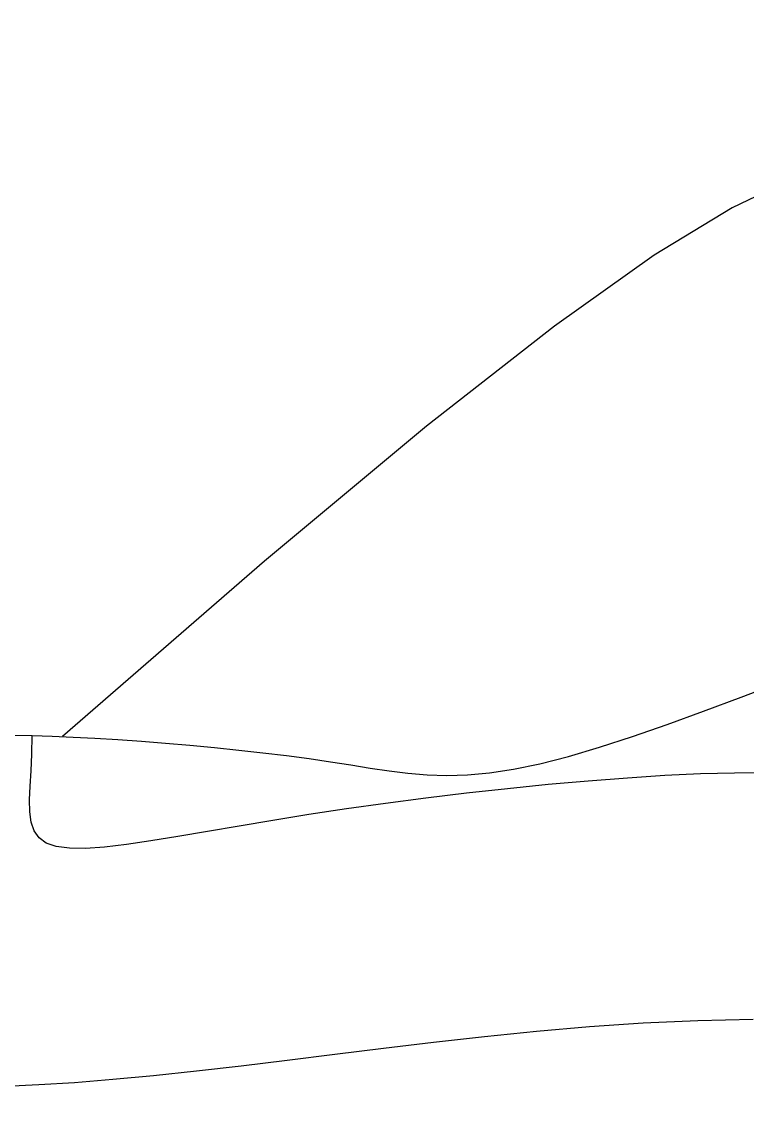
# Model space of a CAD drawing. Header units: millimetres. Extents: x 104198 to 1296755, y -81101 to 81453.
# Drawn here: x 591755.3 to 591812.4, y -26157.3 to -26070.8 of the extents above; entities that cross this region are included whole.
import ezdxf

# ---------------------------------------------------------------- set-up
doc = ezdxf.new("R2010")
doc.units = ezdxf.units.MM
doc.linetypes.add('HIDDEN2', pattern=[0.1875, 0.125, -0.0625])
doc.layers.add('0家具', color=51, linetype='Continuous')
doc.styles.add('黑体', font='simhei.ttf', dxfattribs={"width": 0.7})
doc.dimstyles.new('立面标注', dxfattribs={"dimtxt": 100, "dimasz": 35, "dimexe": 20, "dimexo": 100, "dimtad": 1, "dimdec": 0, "dimtxsty": '黑体', "dimblk": 'ARCHTICK', "dimcen": 80, "dimdle": 20, "dimclrd": 251, "dimclre": 251, "dimclrt": 256, "dimadec": 0, "dimazin": 0, "dimtfac": 1, "dimtdec": 0, "dimtix": 1, "dimtmove": 2, "dimatfit": 3, "dimldrblk": 'DOT', "dimfxl": 200, "dimfxlon": 1, "dimarcsym": 0})

# ---------------------------------------------------------------- blocks, each defined once
blk = doc.blocks.new('_ArchTick')
at = {"color": 2, "linetype": 'ByBlock', "const_width": 0.4}
blk.add_lwpolyline([(-0.5, -0.5), (0.5, 0.5)], dxfattribs=at)
blk = doc.blocks.new('_Dot')
at = {"color": 2, "linetype": 'ByBlock', "lineweight": -2}
blk.add_line((-0.5, 0), (-1, 0), dxfattribs=at)
at = {"color": 2, "linetype": 'ByBlock', "const_width": 0.5}
blk.add_lwpolyline([(-0.25, 0, 1), (0.25, 0, 1)], format="xyb", close=True, dxfattribs=at)
blk = doc.blocks.new('hgfhdrht')
at = {"color": 250, "linetype": 'HIDDEN2', "ltscale": 600}
for p, q in [((591816.151, -31089.347, 0), (591811.265, -31091.706, 0)), ((591816.151, -31089.347, 0), (591811.265, -31091.706, 0)), ((591816.151, -31089.347, 0), (591811.265, -31091.706, 0)), ((591816.151, -31089.347, 0), (591811.265, -31091.706, 0)), ((591816.151, -31089.347, 0), (591811.265, -31091.706, 0)), ((591816.151, -31089.347, 0), (591811.265, -31091.706, 0)), ((591816.151, -31089.347, 0), (591811.265, -31091.706, 0)), ((591816.151, -31089.347, 0), (591811.265, -31091.706, 0)), ((591816.151, -31089.347, 0), (591811.265, -31091.706, 0)), ((591816.151, -31089.347, 0), (591811.265, -31091.706, 0)), ((591816.151, -31089.347, 0), (591811.265, -31091.706, 0)), ((591816.151, -31089.347, 0), (591811.265, -31091.706, 0)), ((591811.265, -31091.706, 0), (591805.121, -31095.449, 0)), ((591811.265, -31091.706, 0), (591805.121, -31095.449, 0)), ((591811.265, -31091.706, 0), (591805.121, -31095.449, 0)), ((591811.265, -31091.706, 0), (591805.121, -31095.449, 0)), ((591811.265, -31091.706, 0), (591805.121, -31095.449, 0)), ((591811.265, -31091.706, 0), (591805.121, -31095.449, 0)), ((591811.265, -31091.706, 0), (591805.121, -31095.449, 0)), ((591811.265, -31091.706, 0), (591805.121, -31095.449, 0)), ((591811.265, -31091.706, 0), (591805.121, -31095.449, 0)), ((591811.265, -31091.706, 0), (591805.121, -31095.449, 0)), ((591811.265, -31091.706, 0), (591805.121, -31095.449, 0)), ((591811.265, -31091.706, 0), (591805.121, -31095.449, 0)), ((591805.121, -31095.449, 0), (591797.245, -31101.032, 0)), ((591805.121, -31095.449, 0), (591797.245, -31101.032, 0)), ((591805.121, -31095.449, 0), (591797.245, -31101.032, 0)), ((591805.121, -31095.449, 0), (591797.245, -31101.032, 0)), ((591805.121, -31095.449, 0), (591797.245, -31101.032, 0)), ((591805.121, -31095.449, 0), (591797.245, -31101.032, 0)), ((591805.121, -31095.449, 0), (591797.245, -31101.032, 0)), ((591805.121, -31095.449, 0), (591797.245, -31101.032, 0)), ((591805.121, -31095.449, 0), (591797.245, -31101.032, 0)), ((591805.121, -31095.449, 0), (591797.245, -31101.032, 0)), ((591805.121, -31095.449, 0), (591797.245, -31101.032, 0)), ((591805.121, -31095.449, 0), (591797.245, -31101.032, 0)), ((591797.245, -31101.032, 0), (591787.164, -31108.912, 0)), ((591797.245, -31101.032, 0), (591787.164, -31108.912, 0)), ((591797.245, -31101.032, 0), (591787.164, -31108.912, 0)), ((591797.245, -31101.032, 0), (591787.164, -31108.912, 0)), ((591797.245, -31101.032, 0), (591787.164, -31108.912, 0)), ((591797.245, -31101.032, 0), (591787.164, -31108.912, 0)), ((591797.245, -31101.032, 0), (591787.164, -31108.912, 0)), ((591797.245, -31101.032, 0), (591787.164, -31108.912, 0)), ((591797.245, -31101.032, 0), (591787.164, -31108.912, 0)), ((591797.245, -31101.032, 0), (591787.164, -31108.912, 0)), ((591797.245, -31101.032, 0), (591787.164, -31108.912, 0)), ((591797.245, -31101.032, 0), (591787.164, -31108.912, 0)), ((591787.164, -31108.912, 0), (591774.406, -31119.546, 0)), ((591787.164, -31108.912, 0), (591774.406, -31119.546, 0)), ((591787.164, -31108.912, 0), (591774.406, -31119.546, 0)), ((591787.164, -31108.912, 0), (591774.406, -31119.546, 0)), ((591787.164, -31108.912, 0), (591774.406, -31119.546, 0)), ((591787.164, -31108.912, 0), (591774.406, -31119.546, 0)), ((591787.164, -31108.912, 0), (591774.406, -31119.546, 0)), ((591787.164, -31108.912, 0), (591774.406, -31119.546, 0)), ((591787.164, -31108.912, 0), (591774.406, -31119.546, 0)), ((591787.164, -31108.912, 0), (591774.406, -31119.546, 0)), ((591787.164, -31108.912, 0), (591774.406, -31119.546, 0)), ((591787.164, -31108.912, 0), (591774.406, -31119.546, 0)), ((591774.406, -31119.546, 0), (591758.498, -31133.39, 0)), ((591774.406, -31119.546, 0), (591758.498, -31133.39, 0)), ((591774.406, -31119.546, 0), (591758.498, -31133.39, 0)), ((591774.406, -31119.546, 0), (591758.498, -31133.39, 0)), ((591774.406, -31119.546, 0), (591758.498, -31133.39, 0)), ((591774.406, -31119.546, 0), (591758.498, -31133.39, 0)), ((591774.406, -31119.546, 0), (591758.498, -31133.39, 0)), ((591774.406, -31119.546, 0), (591758.498, -31133.39, 0)), ((591774.406, -31119.546, 0), (591758.498, -31133.39, 0)), ((591774.406, -31119.546, 0), (591758.498, -31133.39, 0)), ((591774.406, -31119.546, 0), (591758.498, -31133.39, 0)), ((591774.406, -31119.546, 0), (591758.498, -31133.39, 0)), ((591811.958, -31130.27), (591814.991, -31129.111)), ((591811.958, -31130.27), (591814.991, -31129.111)), ((591811.958, -31130.27), (591814.991, -31129.111)), ((591811.958, -31130.27), (591814.991, -31129.111)), ((591811.958, -31130.27), (591814.991, -31129.111)), ((591811.958, -31130.27), (591814.991, -31129.111)), ((591811.958, -31130.27), (591814.991, -31129.111)), ((591811.958, -31130.27), (591814.991, -31129.111)), ((591811.958, -31130.27), (591814.991, -31129.111)), ((591811.958, -31130.27), (591814.991, -31129.111)), ((591811.958, -31130.27), (591814.991, -31129.111)), ((591811.958, -31130.27), (591814.991, -31129.111)), ((591809.001, -31131.381), (591811.958, -31130.27)), ((591809.001, -31131.381), (591811.958, -31130.27)), ((591809.001, -31131.381), (591811.958, -31130.27)), ((591809.001, -31131.381), (591811.958, -31130.27)), ((591809.001, -31131.381), (591811.958, -31130.27)), ((591809.001, -31131.381), (591811.958, -31130.27)), ((591809.001, -31131.381), (591811.958, -31130.27)), ((591809.001, -31131.381), (591811.958, -31130.27)), ((591809.001, -31131.381), (591811.958, -31130.27)), ((591809.001, -31131.381), (591811.958, -31130.27)), ((591809.001, -31131.381), (591811.958, -31130.27)), ((591809.001, -31131.381), (591811.958, -31130.27)), ((591806.139, -31132.423), (591809.001, -31131.381)), ((591806.139, -31132.423), (591809.001, -31131.381)), ((591806.139, -31132.423), (591809.001, -31131.381)), ((591806.139, -31132.423), (591809.001, -31131.381)), ((591806.139, -31132.423), (591809.001, -31131.381)), ((591806.139, -31132.423), (591809.001, -31131.381)), ((591806.139, -31132.423), (591809.001, -31131.381)), ((591806.139, -31132.423), (591809.001, -31131.381)), ((591806.139, -31132.423), (591809.001, -31131.381)), ((591806.139, -31132.423), (591809.001, -31131.381)), ((591806.139, -31132.423), (591809.001, -31131.381)), ((591806.139, -31132.423), (591809.001, -31131.381)), ((591803.397, -31133.378), (591806.139, -31132.423)), ((591803.397, -31133.378), (591806.139, -31132.423)), ((591803.397, -31133.378), (591806.139, -31132.423)), ((591803.397, -31133.378), (591806.139, -31132.423)), ((591803.397, -31133.378), (591806.139, -31132.423)), ((591803.397, -31133.378), (591806.139, -31132.423)), ((591803.397, -31133.378), (591806.139, -31132.423)), ((591803.397, -31133.378), (591806.139, -31132.423)), ((591803.397, -31133.378), (591806.139, -31132.423)), ((591803.397, -31133.378), (591806.139, -31132.423)), ((591803.397, -31133.378), (591806.139, -31132.423)), ((591803.397, -31133.378), (591806.139, -31132.423)), ((591754.607, -31133.284), (591756.105, -31133.308)), ((591754.607, -31133.284), (591756.105, -31133.308)), ((591754.607, -31133.284), (591756.105, -31133.308)), ((591754.607, -31133.284), (591756.105, -31133.308)), ((591754.607, -31133.284), (591756.105, -31133.308)), ((591754.607, -31133.284), (591756.105, -31133.308)), ((591754.607, -31133.284), (591756.105, -31133.308)), ((591754.607, -31133.284), (591756.105, -31133.308)), ((591754.607, -31133.284), (591756.105, -31133.308)), ((591754.607, -31133.284), (591756.105, -31133.308)), ((591754.607, -31133.284), (591756.105, -31133.308)), ((591754.607, -31133.284), (591756.105, -31133.308)), ((591756.076, -31134.762, 0), (591756.105, -31133.308, 0)), ((591756.076, -31134.762, 0), (591756.105, -31133.308, 0)), ((591756.076, -31134.762, 0), (591756.105, -31133.308, 0)), ((591756.076, -31134.762, 0), (591756.105, -31133.308, 0)), ((591756.076, -31134.762, 0), (591756.105, -31133.308, 0)), ((591756.076, -31134.762, 0), (591756.105, -31133.308, 0)), ((591756.076, -31134.762, 0), (591756.105, -31133.308, 0)), ((591756.076, -31134.762, 0), (591756.105, -31133.308, 0)), ((591756.076, -31134.762, 0), (591756.105, -31133.308, 0)), ((591756.076, -31134.762, 0), (591756.105, -31133.308, 0)), ((591756.076, -31134.762, 0), (591756.105, -31133.308, 0)), ((591756.076, -31134.762, 0), (591756.105, -31133.308, 0)), ((591756.105, -31133.308), (591757.675, -31133.355)), ((591756.105, -31133.308), (591757.675, -31133.355)), ((591756.105, -31133.308), (591757.675, -31133.355)), ((591756.105, -31133.308), (591757.675, -31133.355)), ((591756.105, -31133.308), (591757.675, -31133.355)), ((591756.105, -31133.308), (591757.675, -31133.355)), ((591756.105, -31133.308), (591757.675, -31133.355)), ((591756.105, -31133.308), (591757.675, -31133.355)), ((591756.105, -31133.308), (591757.675, -31133.355)), ((591756.105, -31133.308), (591757.675, -31133.355)), ((591756.105, -31133.308), (591757.675, -31133.355)), ((591756.105, -31133.308), (591757.675, -31133.355)), ((591757.675, -31133.355), (591759.32, -31133.425)), ((591757.675, -31133.355), (591759.32, -31133.425)), ((591757.675, -31133.355), (591759.32, -31133.425)), ((591757.675, -31133.355), (591759.32, -31133.425)), ((591757.675, -31133.355), (591759.32, -31133.425)), ((591757.675, -31133.355), (591759.32, -31133.425)), ((591757.675, -31133.355), (591759.32, -31133.425)), ((591757.675, -31133.355), (591759.32, -31133.425)), ((591757.675, -31133.355), (591759.32, -31133.425)), ((591757.675, -31133.355), (591759.32, -31133.425)), ((591757.675, -31133.355), (591759.32, -31133.425)), ((591757.675, -31133.355), (591759.32, -31133.425)), ((591759.32, -31133.425), (591761.043, -31133.516)), ((591759.32, -31133.425), (591761.043, -31133.516)), ((591759.32, -31133.425), (591761.043, -31133.516)), ((591759.32, -31133.425), (591761.043, -31133.516)), ((591759.32, -31133.425), (591761.043, -31133.516)), ((591759.32, -31133.425), (591761.043, -31133.516)), ((591759.32, -31133.425), (591761.043, -31133.516)), ((591759.32, -31133.425), (591761.043, -31133.516)), ((591759.32, -31133.425), (591761.043, -31133.516)), ((591759.32, -31133.425), (591761.043, -31133.516)), ((591759.32, -31133.425), (591761.043, -31133.516)), ((591759.32, -31133.425), (591761.043, -31133.516)), ((591761.043, -31133.516), (591762.842, -31133.627)), ((591761.043, -31133.516), (591762.842, -31133.627)), ((591761.043, -31133.516), (591762.842, -31133.627)), ((591761.043, -31133.516), (591762.842, -31133.627)), ((591761.043, -31133.516), (591762.842, -31133.627)), ((591761.043, -31133.516), (591762.842, -31133.627)), ((591761.043, -31133.516), (591762.842, -31133.627)), ((591761.043, -31133.516), (591762.842, -31133.627)), ((591761.043, -31133.516), (591762.842, -31133.627)), ((591761.043, -31133.516), (591762.842, -31133.627)), ((591761.043, -31133.516), (591762.842, -31133.627)), ((591761.043, -31133.516), (591762.842, -31133.627)), ((591762.842, -31133.627), (591764.702, -31133.757)), ((591762.842, -31133.627), (591764.702, -31133.757)), ((591762.842, -31133.627), (591764.702, -31133.757)), ((591762.842, -31133.627), (591764.702, -31133.757)), ((591762.842, -31133.627), (591764.702, -31133.757)), ((591762.842, -31133.627), (591764.702, -31133.757)), ((591762.842, -31133.627), (591764.702, -31133.757)), ((591762.842, -31133.627), (591764.702, -31133.757)), ((591762.842, -31133.627), (591764.702, -31133.757)), ((591762.842, -31133.627), (591764.702, -31133.757)), ((591762.842, -31133.627), (591764.702, -31133.757)), ((591762.842, -31133.627), (591764.702, -31133.757)), ((591764.702, -31133.757), (591766.605, -31133.905)), ((591764.702, -31133.757), (591766.605, -31133.905)), ((591764.702, -31133.757), (591766.605, -31133.905)), ((591764.702, -31133.757), (591766.605, -31133.905)), ((591764.702, -31133.757), (591766.605, -31133.905)), ((591764.702, -31133.757), (591766.605, -31133.905)), ((591764.702, -31133.757), (591766.605, -31133.905)), ((591764.702, -31133.757), (591766.605, -31133.905)), ((591764.702, -31133.757), (591766.605, -31133.905)), ((591764.702, -31133.757), (591766.605, -31133.905)), ((591764.702, -31133.757), (591766.605, -31133.905)), ((591764.702, -31133.757), (591766.605, -31133.905)), ((591766.605, -31133.905), (591768.533, -31134.07)), ((591766.605, -31133.905), (591768.533, -31134.07)), ((591766.605, -31133.905), (591768.533, -31134.07)), ((591766.605, -31133.905), (591768.533, -31134.07)), ((591766.605, -31133.905), (591768.533, -31134.07)), ((591766.605, -31133.905), (591768.533, -31134.07)), ((591766.605, -31133.905), (591768.533, -31134.07)), ((591766.605, -31133.905), (591768.533, -31134.07)), ((591766.605, -31133.905), (591768.533, -31134.07)), ((591766.605, -31133.905), (591768.533, -31134.07)), ((591766.605, -31133.905), (591768.533, -31134.07)), ((591766.605, -31133.905), (591768.533, -31134.07)), ((591768.533, -31134.07), (591770.469, -31134.252)), ((591768.533, -31134.07), (591770.469, -31134.252)), ((591768.533, -31134.07), (591770.469, -31134.252)), ((591768.533, -31134.07), (591770.469, -31134.252)), ((591768.533, -31134.07), (591770.469, -31134.252)), ((591768.533, -31134.07), (591770.469, -31134.252)), ((591768.533, -31134.07), (591770.469, -31134.252)), ((591768.533, -31134.07), (591770.469, -31134.252)), ((591768.533, -31134.07), (591770.469, -31134.252)), ((591768.533, -31134.07), (591770.469, -31134.252)), ((591768.533, -31134.07), (591770.469, -31134.252)), ((591768.533, -31134.07), (591770.469, -31134.252)), ((591800.794, -31134.227), (591803.397, -31133.378)), ((591800.794, -31134.227), (591803.397, -31133.378)), ((591800.794, -31134.227), (591803.397, -31133.378)), ((591800.794, -31134.227), (591803.397, -31133.378)), ((591800.794, -31134.227), (591803.397, -31133.378)), ((591800.794, -31134.227), (591803.397, -31133.378)), ((591800.794, -31134.227), (591803.397, -31133.378)), ((591800.794, -31134.227), (591803.397, -31133.378)), ((591800.794, -31134.227), (591803.397, -31133.378)), ((591800.794, -31134.227), (591803.397, -31133.378)), ((591800.794, -31134.227), (591803.397, -31133.378)), ((591800.794, -31134.227), (591803.397, -31133.378)), ((591756.011, -31136.092, 0), (591756.076, -31134.762, 0)), ((591756.011, -31136.092, 0), (591756.076, -31134.762, 0)), ((591756.011, -31136.092, 0), (591756.076, -31134.762, 0)), ((591756.011, -31136.092, 0), (591756.076, -31134.762, 0)), ((591756.011, -31136.092, 0), (591756.076, -31134.762, 0)), ((591756.011, -31136.092, 0), (591756.076, -31134.762, 0)), ((591756.011, -31136.092, 0), (591756.076, -31134.762, 0)), ((591756.011, -31136.092, 0), (591756.076, -31134.762, 0)), ((591756.011, -31136.092, 0), (591756.076, -31134.762, 0)), ((591756.011, -31136.092, 0), (591756.076, -31134.762, 0)), ((591756.011, -31136.092, 0), (591756.076, -31134.762, 0)), ((591756.011, -31136.092, 0), (591756.076, -31134.762, 0)), ((591770.469, -31134.252), (591772.392, -31134.449)), ((591770.469, -31134.252), (591772.392, -31134.449)), ((591770.469, -31134.252), (591772.392, -31134.449)), ((591770.469, -31134.252), (591772.392, -31134.449)), ((591770.469, -31134.252), (591772.392, -31134.449)), ((591770.469, -31134.252), (591772.392, -31134.449)), ((591770.469, -31134.252), (591772.392, -31134.449)), ((591770.469, -31134.252), (591772.392, -31134.449)), ((591770.469, -31134.252), (591772.392, -31134.449)), ((591770.469, -31134.252), (591772.392, -31134.449)), ((591770.469, -31134.252), (591772.392, -31134.449)), ((591770.469, -31134.252), (591772.392, -31134.449)), ((591772.392, -31134.449), (591774.287, -31134.66)), ((591772.392, -31134.449), (591774.287, -31134.66)), ((591772.392, -31134.449), (591774.287, -31134.66)), ((591772.392, -31134.449), (591774.287, -31134.66)), ((591772.392, -31134.449), (591774.287, -31134.66)), ((591772.392, -31134.449), (591774.287, -31134.66)), ((591772.392, -31134.449), (591774.287, -31134.66)), ((591772.392, -31134.449), (591774.287, -31134.66)), ((591772.392, -31134.449), (591774.287, -31134.66)), ((591772.392, -31134.449), (591774.287, -31134.66)), ((591772.392, -31134.449), (591774.287, -31134.66)), ((591772.392, -31134.449), (591774.287, -31134.66)), ((591774.287, -31134.66), (591776.133, -31134.884)), ((591774.287, -31134.66), (591776.133, -31134.884)), ((591774.287, -31134.66), (591776.133, -31134.884)), ((591774.287, -31134.66), (591776.133, -31134.884)), ((591774.287, -31134.66), (591776.133, -31134.884)), ((591774.287, -31134.66), (591776.133, -31134.884)), ((591774.287, -31134.66), (591776.133, -31134.884)), ((591774.287, -31134.66), (591776.133, -31134.884)), ((591774.287, -31134.66), (591776.133, -31134.884)), ((591774.287, -31134.66), (591776.133, -31134.884)), ((591774.287, -31134.66), (591776.133, -31134.884)), ((591774.287, -31134.66), (591776.133, -31134.884)), ((591776.133, -31134.884), (591777.914, -31135.12)), ((591776.133, -31134.884), (591777.914, -31135.12)), ((591776.133, -31134.884), (591777.914, -31135.12)), ((591776.133, -31134.884), (591777.914, -31135.12)), ((591776.133, -31134.884), (591777.914, -31135.12)), ((591776.133, -31134.884), (591777.914, -31135.12)), ((591776.133, -31134.884), (591777.914, -31135.12)), ((591776.133, -31134.884), (591777.914, -31135.12)), ((591776.133, -31134.884), (591777.914, -31135.12)), ((591776.133, -31134.884), (591777.914, -31135.12)), ((591776.133, -31134.884), (591777.914, -31135.12)), ((591776.133, -31134.884), (591777.914, -31135.12)), ((591796.093, -31135.535), (591798.352, -31134.953)), ((591796.093, -31135.535), (591798.352, -31134.953)), ((591796.093, -31135.535), (591798.352, -31134.953)), ((591796.093, -31135.535), (591798.352, -31134.953)), ((591796.093, -31135.535), (591798.352, -31134.953)), ((591796.093, -31135.535), (591798.352, -31134.953)), ((591796.093, -31135.535), (591798.352, -31134.953)), ((591796.093, -31135.535), (591798.352, -31134.953)), ((591796.093, -31135.535), (591798.352, -31134.953)), ((591796.093, -31135.535), (591798.352, -31134.953)), ((591796.093, -31135.535), (591798.352, -31134.953)), ((591796.093, -31135.535), (591798.352, -31134.953)), ((591798.352, -31134.953), (591800.794, -31134.227)), ((591798.352, -31134.953), (591800.794, -31134.227)), ((591798.352, -31134.953), (591800.794, -31134.227)), ((591798.352, -31134.953), (591800.794, -31134.227)), ((591798.352, -31134.953), (591800.794, -31134.227)), ((591798.352, -31134.953), (591800.794, -31134.227)), ((591798.352, -31134.953), (591800.794, -31134.227)), ((591798.352, -31134.953), (591800.794, -31134.227)), ((591798.352, -31134.953), (591800.794, -31134.227)), ((591798.352, -31134.953), (591800.794, -31134.227)), ((591798.352, -31134.953), (591800.794, -31134.227)), ((591798.352, -31134.953), (591800.794, -31134.227)), ((591777.914, -31135.12), (591779.61, -31135.367)), ((591777.914, -31135.12), (591779.61, -31135.367)), ((591777.914, -31135.12), (591779.61, -31135.367)), ((591777.914, -31135.12), (591779.61, -31135.367)), ((591777.914, -31135.12), (591779.61, -31135.367)), ((591777.914, -31135.12), (591779.61, -31135.367)), ((591777.914, -31135.12), (591779.61, -31135.367)), ((591777.914, -31135.12), (591779.61, -31135.367)), ((591777.914, -31135.12), (591779.61, -31135.367)), ((591777.914, -31135.12), (591779.61, -31135.367)), ((591777.914, -31135.12), (591779.61, -31135.367)), ((591777.914, -31135.12), (591779.61, -31135.367)), ((591779.61, -31135.367), (591781.213, -31135.622)), ((591779.61, -31135.367), (591781.213, -31135.622)), ((591779.61, -31135.367), (591781.213, -31135.622)), ((591779.61, -31135.367), (591781.213, -31135.622)), ((591779.61, -31135.367), (591781.213, -31135.622)), ((591779.61, -31135.367), (591781.213, -31135.622)), ((591779.61, -31135.367), (591781.213, -31135.622)), ((591779.61, -31135.367), (591781.213, -31135.622)), ((591779.61, -31135.367), (591781.213, -31135.622)), ((591779.61, -31135.367), (591781.213, -31135.622)), ((591779.61, -31135.367), (591781.213, -31135.622)), ((591779.61, -31135.367), (591781.213, -31135.622)), ((591781.213, -31135.622), (591782.743, -31135.869)), ((591781.213, -31135.622), (591782.743, -31135.869)), ((591781.213, -31135.622), (591782.743, -31135.869)), ((591781.213, -31135.622), (591782.743, -31135.869)), ((591781.213, -31135.622), (591782.743, -31135.869)), ((591781.213, -31135.622), (591782.743, -31135.869)), ((591781.213, -31135.622), (591782.743, -31135.869)), ((591781.213, -31135.622), (591782.743, -31135.869)), ((591781.213, -31135.622), (591782.743, -31135.869)), ((591781.213, -31135.622), (591782.743, -31135.869)), ((591781.213, -31135.622), (591782.743, -31135.869)), ((591781.213, -31135.622), (591782.743, -31135.869)), ((591782.743, -31135.869), (591784.233, -31136.092)), ((591782.743, -31135.869), (591784.233, -31136.092)), ((591782.743, -31135.869), (591784.233, -31136.092)), ((591782.743, -31135.869), (591784.233, -31136.092)), ((591782.743, -31135.869), (591784.233, -31136.092)), ((591782.743, -31135.869), (591784.233, -31136.092)), ((591782.743, -31135.869), (591784.233, -31136.092)), ((591782.743, -31135.869), (591784.233, -31136.092)), ((591782.743, -31135.869), (591784.233, -31136.092)), ((591782.743, -31135.869), (591784.233, -31136.092)), ((591782.743, -31135.869), (591784.233, -31136.092)), ((591782.743, -31135.869), (591784.233, -31136.092)), ((591794.031, -31135.962), (591796.093, -31135.535)), ((591794.031, -31135.962), (591796.093, -31135.535)), ((591794.031, -31135.962), (591796.093, -31135.535)), ((591794.031, -31135.962), (591796.093, -31135.535)), ((591794.031, -31135.962), (591796.093, -31135.535)), ((591794.031, -31135.962), (591796.093, -31135.535)), ((591794.031, -31135.962), (591796.093, -31135.535)), ((591794.031, -31135.962), (591796.093, -31135.535)), ((591794.031, -31135.962), (591796.093, -31135.535)), ((591794.031, -31135.962), (591796.093, -31135.535)), ((591794.031, -31135.962), (591796.093, -31135.535)), ((591794.031, -31135.962), (591796.093, -31135.535)), ((591755.941, -31137.298, 0), (591756.011, -31136.092, 0)), ((591755.941, -31137.298, 0), (591756.011, -31136.092, 0)), ((591755.941, -31137.298, 0), (591756.011, -31136.092, 0)), ((591755.941, -31137.298, 0), (591756.011, -31136.092, 0)), ((591755.941, -31137.298, 0), (591756.011, -31136.092, 0)), ((591755.941, -31137.298, 0), (591756.011, -31136.092, 0)), ((591755.941, -31137.298, 0), (591756.011, -31136.092, 0)), ((591755.941, -31137.298, 0), (591756.011, -31136.092, 0)), ((591755.941, -31137.298, 0), (591756.011, -31136.092, 0)), ((591755.941, -31137.298, 0), (591756.011, -31136.092, 0)), ((591755.941, -31137.298, 0), (591756.011, -31136.092, 0)), ((591755.941, -31137.298, 0), (591756.011, -31136.092, 0)), ((591784.233, -31136.092), (591785.712, -31136.274)), ((591784.233, -31136.092), (591785.712, -31136.274)), ((591784.233, -31136.092), (591785.712, -31136.274)), ((591784.233, -31136.092), (591785.712, -31136.274)), ((591784.233, -31136.092), (591785.712, -31136.274)), ((591784.233, -31136.092), (591785.712, -31136.274)), ((591784.233, -31136.092), (591785.712, -31136.274)), ((591784.233, -31136.092), (591785.712, -31136.274)), ((591784.233, -31136.092), (591785.712, -31136.274)), ((591784.233, -31136.092), (591785.712, -31136.274)), ((591784.233, -31136.092), (591785.712, -31136.274)), ((591784.233, -31136.092), (591785.712, -31136.274)), ((591785.712, -31136.274), (591787.212, -31136.398)), ((591785.712, -31136.274), (591787.212, -31136.398)), ((591785.712, -31136.274), (591787.212, -31136.398)), ((591785.712, -31136.274), (591787.212, -31136.398)), ((591785.712, -31136.274), (591787.212, -31136.398)), ((591785.712, -31136.274), (591787.212, -31136.398)), ((591785.712, -31136.274), (591787.212, -31136.398)), ((591785.712, -31136.274), (591787.212, -31136.398)), ((591785.712, -31136.274), (591787.212, -31136.398)), ((591785.712, -31136.274), (591787.212, -31136.398)), ((591785.712, -31136.274), (591787.212, -31136.398)), ((591785.712, -31136.274), (591787.212, -31136.398)), ((591787.212, -31136.398), (591788.764, -31136.445)), ((591787.212, -31136.398), (591788.764, -31136.445)), ((591787.212, -31136.398), (591788.764, -31136.445)), ((591787.212, -31136.398), (591788.764, -31136.445)), ((591787.212, -31136.398), (591788.764, -31136.445)), ((591787.212, -31136.398), (591788.764, -31136.445)), ((591787.212, -31136.398), (591788.764, -31136.445)), ((591787.212, -31136.398), (591788.764, -31136.445)), ((591787.212, -31136.398), (591788.764, -31136.445)), ((591787.212, -31136.398), (591788.764, -31136.445)), ((591787.212, -31136.398), (591788.764, -31136.445)), ((591787.212, -31136.398), (591788.764, -31136.445)), ((591788.764, -31136.445), (591790.396, -31136.4)), ((591788.764, -31136.445), (591790.396, -31136.4)), ((591788.764, -31136.445), (591790.396, -31136.4)), ((591788.764, -31136.445), (591790.396, -31136.4)), ((591788.764, -31136.445), (591790.396, -31136.4)), ((591788.764, -31136.445), (591790.396, -31136.4)), ((591788.764, -31136.445), (591790.396, -31136.4)), ((591788.764, -31136.445), (591790.396, -31136.4)), ((591788.764, -31136.445), (591790.396, -31136.4)), ((591788.764, -31136.445), (591790.396, -31136.4)), ((591788.764, -31136.445), (591790.396, -31136.4)), ((591788.764, -31136.445), (591790.396, -31136.4)), ((591790.396, -31136.4), (591792.142, -31136.245)), ((591790.396, -31136.4), (591792.142, -31136.245)), ((591790.396, -31136.4), (591792.142, -31136.245)), ((591790.396, -31136.4), (591792.142, -31136.245)), ((591790.396, -31136.4), (591792.142, -31136.245)), ((591790.396, -31136.4), (591792.142, -31136.245)), ((591790.396, -31136.4), (591792.142, -31136.245)), ((591790.396, -31136.4), (591792.142, -31136.245)), ((591790.396, -31136.4), (591792.142, -31136.245)), ((591790.396, -31136.4), (591792.142, -31136.245)), ((591790.396, -31136.4), (591792.142, -31136.245)), ((591790.396, -31136.4), (591792.142, -31136.245)), ((591792.142, -31136.245), (591794.031, -31135.962)), ((591792.142, -31136.245), (591794.031, -31135.962)), ((591792.142, -31136.245), (591794.031, -31135.962)), ((591792.142, -31136.245), (591794.031, -31135.962)), ((591792.142, -31136.245), (591794.031, -31135.962)), ((591792.142, -31136.245), (591794.031, -31135.962)), ((591792.142, -31136.245), (591794.031, -31135.962)), ((591792.142, -31136.245), (591794.031, -31135.962)), ((591792.142, -31136.245), (591794.031, -31135.962)), ((591792.142, -31136.245), (591794.031, -31135.962)), ((591792.142, -31136.245), (591794.031, -31135.962)), ((591792.142, -31136.245), (591794.031, -31135.962)), ((591802.999, -31136.654, 0), (591799.921, -31136.89, 0)), ((591802.999, -31136.654, 0), (591799.921, -31136.89, 0)), ((591802.999, -31136.654, 0), (591799.921, -31136.89, 0)), ((591802.999, -31136.654, 0), (591799.921, -31136.89, 0)), ((591802.999, -31136.654, 0), (591799.921, -31136.89, 0)), ((591802.999, -31136.654, 0), (591799.921, -31136.89, 0)), ((591802.999, -31136.654, 0), (591799.921, -31136.89, 0)), ((591802.999, -31136.654, 0), (591799.921, -31136.89, 0)), ((591802.999, -31136.654, 0), (591799.921, -31136.89, 0)), ((591802.999, -31136.654, 0), (591799.921, -31136.89, 0)), ((591802.999, -31136.654, 0), (591799.921, -31136.89, 0)), ((591802.999, -31136.654, 0), (591799.921, -31136.89, 0)), ((591805.962, -31136.468, 0), (591802.999, -31136.654, 0)), ((591805.962, -31136.468, 0), (591802.999, -31136.654, 0)), ((591805.962, -31136.468, 0), (591802.999, -31136.654, 0)), ((591805.962, -31136.468, 0), (591802.999, -31136.654, 0)), ((591805.962, -31136.468, 0), (591802.999, -31136.654, 0)), ((591805.962, -31136.468, 0), (591802.999, -31136.654, 0)), ((591805.962, -31136.468, 0), (591802.999, -31136.654, 0)), ((591805.962, -31136.468, 0), (591802.999, -31136.654, 0)), ((591805.962, -31136.468, 0), (591802.999, -31136.654, 0)), ((591805.962, -31136.468, 0), (591802.999, -31136.654, 0)), ((591805.962, -31136.468, 0), (591802.999, -31136.654, 0)), ((591805.962, -31136.468, 0), (591802.999, -31136.654, 0)), ((591808.775, -31136.337, 0), (591805.962, -31136.468, 0)), ((591808.775, -31136.337, 0), (591805.962, -31136.468, 0)), ((591808.775, -31136.337, 0), (591805.962, -31136.468, 0)), ((591808.775, -31136.337, 0), (591805.962, -31136.468, 0)), ((591808.775, -31136.337, 0), (591805.962, -31136.468, 0)), ((591808.775, -31136.337, 0), (591805.962, -31136.468, 0)), ((591808.775, -31136.337, 0), (591805.962, -31136.468, 0)), ((591808.775, -31136.337, 0), (591805.962, -31136.468, 0)), ((591808.775, -31136.337, 0), (591805.962, -31136.468, 0)), ((591808.775, -31136.337, 0), (591805.962, -31136.468, 0)), ((591808.775, -31136.337, 0), (591805.962, -31136.468, 0)), ((591808.775, -31136.337, 0), (591805.962, -31136.468, 0)), ((591811.436, -31136.266, 0), (591808.775, -31136.337, 0)), ((591811.436, -31136.266, 0), (591808.775, -31136.337, 0)), ((591811.436, -31136.266, 0), (591808.775, -31136.337, 0)), ((591811.436, -31136.266, 0), (591808.775, -31136.337, 0)), ((591811.436, -31136.266, 0), (591808.775, -31136.337, 0)), ((591811.436, -31136.266, 0), (591808.775, -31136.337, 0)), ((591811.436, -31136.266, 0), (591808.775, -31136.337, 0)), ((591811.436, -31136.266, 0), (591808.775, -31136.337, 0)), ((591811.436, -31136.266, 0), (591808.775, -31136.337, 0)), ((591811.436, -31136.266, 0), (591808.775, -31136.337, 0)), ((591811.436, -31136.266, 0), (591808.775, -31136.337, 0)), ((591811.436, -31136.266, 0), (591808.775, -31136.337, 0)), ((591814.052, -31136.25, 0), (591811.436, -31136.266, 0)), ((591814.052, -31136.25, 0), (591811.436, -31136.266, 0)), ((591814.052, -31136.25, 0), (591811.436, -31136.266, 0)), ((591814.052, -31136.25, 0), (591811.436, -31136.266, 0)), ((591814.052, -31136.25, 0), (591811.436, -31136.266, 0)), ((591814.052, -31136.25, 0), (591811.436, -31136.266, 0)), ((591814.052, -31136.25, 0), (591811.436, -31136.266, 0)), ((591814.052, -31136.25, 0), (591811.436, -31136.266, 0)), ((591814.052, -31136.25, 0), (591811.436, -31136.266, 0)), ((591814.052, -31136.25, 0), (591811.436, -31136.266, 0)), ((591814.052, -31136.25, 0), (591811.436, -31136.266, 0)), ((591814.052, -31136.25, 0), (591811.436, -31136.266, 0)), ((591755.899, -31138.376, 0), (591755.941, -31137.298, 0)), ((591755.899, -31138.376, 0), (591755.941, -31137.298, 0)), ((591755.899, -31138.376, 0), (591755.941, -31137.298, 0)), ((591755.899, -31138.376, 0), (591755.941, -31137.298, 0)), ((591755.899, -31138.376, 0), (591755.941, -31137.298, 0)), ((591755.899, -31138.376, 0), (591755.941, -31137.298, 0)), ((591755.899, -31138.376, 0), (591755.941, -31137.298, 0)), ((591755.899, -31138.376, 0), (591755.941, -31137.298, 0)), ((591755.899, -31138.376, 0), (591755.941, -31137.298, 0)), ((591755.899, -31138.376, 0), (591755.941, -31137.298, 0)), ((591755.899, -31138.376, 0), (591755.941, -31137.298, 0)), ((591755.899, -31138.376, 0), (591755.941, -31137.298, 0)), ((591793.547, -31137.494, 0), (591790.319, -31137.852, 0)), ((591793.547, -31137.494, 0), (591790.319, -31137.852, 0)), ((591793.547, -31137.494, 0), (591790.319, -31137.852, 0)), ((591793.547, -31137.494, 0), (591790.319, -31137.852, 0)), ((591793.547, -31137.494, 0), (591790.319, -31137.852, 0)), ((591793.547, -31137.494, 0), (591790.319, -31137.852, 0)), ((591793.547, -31137.494, 0), (591790.319, -31137.852, 0)), ((591793.547, -31137.494, 0), (591790.319, -31137.852, 0)), ((591793.547, -31137.494, 0), (591790.319, -31137.852, 0)), ((591793.547, -31137.494, 0), (591790.319, -31137.852, 0)), ((591793.547, -31137.494, 0), (591790.319, -31137.852, 0)), ((591793.547, -31137.494, 0), (591790.319, -31137.852, 0)), ((591796.759, -31137.172, 0), (591793.547, -31137.494, 0)), ((591796.759, -31137.172, 0), (591793.547, -31137.494, 0)), ((591796.759, -31137.172, 0), (591793.547, -31137.494, 0)), ((591796.759, -31137.172, 0), (591793.547, -31137.494, 0)), ((591796.759, -31137.172, 0), (591793.547, -31137.494, 0)), ((591796.759, -31137.172, 0), (591793.547, -31137.494, 0)), ((591796.759, -31137.172, 0), (591793.547, -31137.494, 0)), ((591796.759, -31137.172, 0), (591793.547, -31137.494, 0)), ((591796.759, -31137.172, 0), (591793.547, -31137.494, 0)), ((591796.759, -31137.172, 0), (591793.547, -31137.494, 0)), ((591796.759, -31137.172, 0), (591793.547, -31137.494, 0)), ((591796.759, -31137.172, 0), (591793.547, -31137.494, 0)), ((591799.921, -31136.89, 0), (591796.759, -31137.172, 0)), ((591799.921, -31136.89, 0), (591796.759, -31137.172, 0)), ((591799.921, -31136.89, 0), (591796.759, -31137.172, 0)), ((591799.921, -31136.89, 0), (591796.759, -31137.172, 0)), ((591799.921, -31136.89, 0), (591796.759, -31137.172, 0)), ((591799.921, -31136.89, 0), (591796.759, -31137.172, 0)), ((591799.921, -31136.89, 0), (591796.759, -31137.172, 0)), ((591799.921, -31136.89, 0), (591796.759, -31137.172, 0)), ((591799.921, -31136.89, 0), (591796.759, -31137.172, 0)), ((591799.921, -31136.89, 0), (591796.759, -31137.172, 0)), ((591799.921, -31136.89, 0), (591796.759, -31137.172, 0)), ((591799.921, -31136.89, 0), (591796.759, -31137.172, 0)), ((591755.915, -31139.325, 0), (591755.899, -31138.376, 0)), ((591755.915, -31139.325, 0), (591755.899, -31138.376, 0)), ((591755.915, -31139.325, 0), (591755.899, -31138.376, 0)), ((591755.915, -31139.325, 0), (591755.899, -31138.376, 0)), ((591755.915, -31139.325, 0), (591755.899, -31138.376, 0)), ((591755.915, -31139.325, 0), (591755.899, -31138.376, 0)), ((591755.915, -31139.325, 0), (591755.899, -31138.376, 0)), ((591755.915, -31139.325, 0), (591755.899, -31138.376, 0)), ((591755.915, -31139.325, 0), (591755.899, -31138.376, 0)), ((591755.915, -31139.325, 0), (591755.899, -31138.376, 0)), ((591755.915, -31139.325, 0), (591755.899, -31138.376, 0)), ((591755.915, -31139.325, 0), (591755.899, -31138.376, 0)), ((591787.106, -31138.24, 0), (591783.942, -31138.653, 0)), ((591787.106, -31138.24, 0), (591783.942, -31138.653, 0)), ((591787.106, -31138.24, 0), (591783.942, -31138.653, 0)), ((591787.106, -31138.24, 0), (591783.942, -31138.653, 0)), ((591787.106, -31138.24, 0), (591783.942, -31138.653, 0)), ((591787.106, -31138.24, 0), (591783.942, -31138.653, 0)), ((591787.106, -31138.24, 0), (591783.942, -31138.653, 0)), ((591787.106, -31138.24, 0), (591783.942, -31138.653, 0)), ((591787.106, -31138.24, 0), (591783.942, -31138.653, 0)), ((591787.106, -31138.24, 0), (591783.942, -31138.653, 0)), ((591787.106, -31138.24, 0), (591783.942, -31138.653, 0)), ((591787.106, -31138.24, 0), (591783.942, -31138.653, 0)), ((591790.319, -31137.852, 0), (591787.106, -31138.24, 0)), ((591790.319, -31137.852, 0), (591787.106, -31138.24, 0)), ((591790.319, -31137.852, 0), (591787.106, -31138.24, 0)), ((591790.319, -31137.852, 0), (591787.106, -31138.24, 0)), ((591790.319, -31137.852, 0), (591787.106, -31138.24, 0)), ((591790.319, -31137.852, 0), (591787.106, -31138.24, 0)), ((591790.319, -31137.852, 0), (591787.106, -31138.24, 0)), ((591790.319, -31137.852, 0), (591787.106, -31138.24, 0)), ((591790.319, -31137.852, 0), (591787.106, -31138.24, 0)), ((591790.319, -31137.852, 0), (591787.106, -31138.24, 0)), ((591790.319, -31137.852, 0), (591787.106, -31138.24, 0)), ((591790.319, -31137.852, 0), (591787.106, -31138.24, 0)), ((591756.023, -31140.142, 0), (591755.915, -31139.325, 0)), ((591756.023, -31140.142, 0), (591755.915, -31139.325, 0)), ((591756.023, -31140.142, 0), (591755.915, -31139.325, 0)), ((591756.023, -31140.142, 0), (591755.915, -31139.325, 0)), ((591756.023, -31140.142, 0), (591755.915, -31139.325, 0)), ((591756.023, -31140.142, 0), (591755.915, -31139.325, 0)), ((591756.023, -31140.142, 0), (591755.915, -31139.325, 0)), ((591756.023, -31140.142, 0), (591755.915, -31139.325, 0)), ((591756.023, -31140.142, 0), (591755.915, -31139.325, 0)), ((591756.023, -31140.142, 0), (591755.915, -31139.325, 0)), ((591756.023, -31140.142, 0), (591755.915, -31139.325, 0)), ((591756.023, -31140.142, 0), (591755.915, -31139.325, 0)), ((591780.86, -31139.087, 0), (591777.893, -31139.535, 0)), ((591780.86, -31139.087, 0), (591777.893, -31139.535, 0)), ((591780.86, -31139.087, 0), (591777.893, -31139.535, 0)), ((591780.86, -31139.087, 0), (591777.893, -31139.535, 0)), ((591780.86, -31139.087, 0), (591777.893, -31139.535, 0)), ((591780.86, -31139.087, 0), (591777.893, -31139.535, 0)), ((591780.86, -31139.087, 0), (591777.893, -31139.535, 0)), ((591780.86, -31139.087, 0), (591777.893, -31139.535, 0)), ((591780.86, -31139.087, 0), (591777.893, -31139.535, 0)), ((591780.86, -31139.087, 0), (591777.893, -31139.535, 0)), ((591780.86, -31139.087, 0), (591777.893, -31139.535, 0)), ((591780.86, -31139.087, 0), (591777.893, -31139.535, 0)), ((591783.942, -31138.653, 0), (591780.86, -31139.087, 0)), ((591783.942, -31138.653, 0), (591780.86, -31139.087, 0)), ((591783.942, -31138.653, 0), (591780.86, -31139.087, 0)), ((591783.942, -31138.653, 0), (591780.86, -31139.087, 0)), ((591783.942, -31138.653, 0), (591780.86, -31139.087, 0)), ((591783.942, -31138.653, 0), (591780.86, -31139.087, 0)), ((591783.942, -31138.653, 0), (591780.86, -31139.087, 0)), ((591783.942, -31138.653, 0), (591780.86, -31139.087, 0)), ((591783.942, -31138.653, 0), (591780.86, -31139.087, 0)), ((591783.942, -31138.653, 0), (591780.86, -31139.087, 0)), ((591783.942, -31138.653, 0), (591780.86, -31139.087, 0)), ((591783.942, -31138.653, 0), (591780.86, -31139.087, 0)), ((591756.253, -31140.826, 0), (591756.023, -31140.142, 0)), ((591756.253, -31140.826, 0), (591756.023, -31140.142, 0)), ((591756.253, -31140.826, 0), (591756.023, -31140.142, 0)), ((591756.253, -31140.826, 0), (591756.023, -31140.142, 0)), ((591756.253, -31140.826, 0), (591756.023, -31140.142, 0)), ((591756.253, -31140.826, 0), (591756.023, -31140.142, 0)), ((591756.253, -31140.826, 0), (591756.023, -31140.142, 0)), ((591756.253, -31140.826, 0), (591756.023, -31140.142, 0)), ((591756.253, -31140.826, 0), (591756.023, -31140.142, 0)), ((591756.253, -31140.826, 0), (591756.023, -31140.142, 0)), ((591756.253, -31140.826, 0), (591756.023, -31140.142, 0)), ((591756.253, -31140.826, 0), (591756.023, -31140.142, 0)), ((591775.07, -31139.992, 0), (591772.405, -31140.444, 0)), ((591775.07, -31139.992, 0), (591772.405, -31140.444, 0)), ((591775.07, -31139.992, 0), (591772.405, -31140.444, 0)), ((591775.07, -31139.992, 0), (591772.405, -31140.444, 0)), ((591775.07, -31139.992, 0), (591772.405, -31140.444, 0)), ((591775.07, -31139.992, 0), (591772.405, -31140.444, 0)), ((591775.07, -31139.992, 0), (591772.405, -31140.444, 0)), ((591775.07, -31139.992, 0), (591772.405, -31140.444, 0)), ((591775.07, -31139.992, 0), (591772.405, -31140.444, 0)), ((591775.07, -31139.992, 0), (591772.405, -31140.444, 0)), ((591775.07, -31139.992, 0), (591772.405, -31140.444, 0)), ((591775.07, -31139.992, 0), (591772.405, -31140.444, 0)), ((591777.893, -31139.535, 0), (591775.07, -31139.992, 0)), ((591777.893, -31139.535, 0), (591775.07, -31139.992, 0)), ((591777.893, -31139.535, 0), (591775.07, -31139.992, 0)), ((591777.893, -31139.535, 0), (591775.07, -31139.992, 0)), ((591777.893, -31139.535, 0), (591775.07, -31139.992, 0)), ((591777.893, -31139.535, 0), (591775.07, -31139.992, 0)), ((591777.893, -31139.535, 0), (591775.07, -31139.992, 0)), ((591777.893, -31139.535, 0), (591775.07, -31139.992, 0)), ((591777.893, -31139.535, 0), (591775.07, -31139.992, 0)), ((591777.893, -31139.535, 0), (591775.07, -31139.992, 0)), ((591777.893, -31139.535, 0), (591775.07, -31139.992, 0)), ((591777.893, -31139.535, 0), (591775.07, -31139.992, 0)), ((591756.638, -31141.375, 0), (591756.253, -31140.826, 0)), ((591756.638, -31141.375, 0), (591756.253, -31140.826, 0)), ((591756.638, -31141.375, 0), (591756.253, -31140.826, 0)), ((591756.638, -31141.375, 0), (591756.253, -31140.826, 0)), ((591756.638, -31141.375, 0), (591756.253, -31140.826, 0)), ((591756.638, -31141.375, 0), (591756.253, -31140.826, 0)), ((591756.638, -31141.375, 0), (591756.253, -31140.826, 0)), ((591756.638, -31141.375, 0), (591756.253, -31140.826, 0)), ((591756.638, -31141.375, 0), (591756.253, -31140.826, 0)), ((591756.638, -31141.375, 0), (591756.253, -31140.826, 0)), ((591756.638, -31141.375, 0), (591756.253, -31140.826, 0)), ((591756.638, -31141.375, 0), (591756.253, -31140.826, 0)), ((591769.908, -31140.875, 0), (591767.589, -31141.272, 0)), ((591769.908, -31140.875, 0), (591767.589, -31141.272, 0)), ((591769.908, -31140.875, 0), (591767.589, -31141.272, 0)), ((591769.908, -31140.875, 0), (591767.589, -31141.272, 0)), ((591769.908, -31140.875, 0), (591767.589, -31141.272, 0)), ((591769.908, -31140.875, 0), (591767.589, -31141.272, 0)), ((591769.908, -31140.875, 0), (591767.589, -31141.272, 0)), ((591769.908, -31140.875, 0), (591767.589, -31141.272, 0)), ((591769.908, -31140.875, 0), (591767.589, -31141.272, 0)), ((591769.908, -31140.875, 0), (591767.589, -31141.272, 0)), ((591769.908, -31140.875, 0), (591767.589, -31141.272, 0)), ((591769.908, -31140.875, 0), (591767.589, -31141.272, 0)), ((591772.405, -31140.444, 0), (591769.908, -31140.875, 0)), ((591772.405, -31140.444, 0), (591769.908, -31140.875, 0)), ((591772.405, -31140.444, 0), (591769.908, -31140.875, 0)), ((591772.405, -31140.444, 0), (591769.908, -31140.875, 0)), ((591772.405, -31140.444, 0), (591769.908, -31140.875, 0)), ((591772.405, -31140.444, 0), (591769.908, -31140.875, 0)), ((591772.405, -31140.444, 0), (591769.908, -31140.875, 0)), ((591772.405, -31140.444, 0), (591769.908, -31140.875, 0)), ((591772.405, -31140.444, 0), (591769.908, -31140.875, 0)), ((591772.405, -31140.444, 0), (591769.908, -31140.875, 0)), ((591772.405, -31140.444, 0), (591769.908, -31140.875, 0)), ((591772.405, -31140.444, 0), (591769.908, -31140.875, 0)), ((591757.21, -31141.787, 0), (591756.638, -31141.375, 0)), ((591757.21, -31141.787, 0), (591756.638, -31141.375, 0)), ((591757.21, -31141.787, 0), (591756.638, -31141.375, 0)), ((591757.21, -31141.787, 0), (591756.638, -31141.375, 0)), ((591757.21, -31141.787, 0), (591756.638, -31141.375, 0)), ((591757.21, -31141.787, 0), (591756.638, -31141.375, 0)), ((591757.21, -31141.787, 0), (591756.638, -31141.375, 0)), ((591757.21, -31141.787, 0), (591756.638, -31141.375, 0)), ((591757.21, -31141.787, 0), (591756.638, -31141.375, 0)), ((591757.21, -31141.787, 0), (591756.638, -31141.375, 0)), ((591757.21, -31141.787, 0), (591756.638, -31141.375, 0)), ((591757.21, -31141.787, 0), (591756.638, -31141.375, 0)), ((591757.999, -31142.059, 0), (591757.21, -31141.787, 0)), ((591757.999, -31142.059, 0), (591757.21, -31141.787, 0)), ((591757.999, -31142.059, 0), (591757.21, -31141.787, 0)), ((591757.999, -31142.059, 0), (591757.21, -31141.787, 0)), ((591757.999, -31142.059, 0), (591757.21, -31141.787, 0)), ((591757.999, -31142.059, 0), (591757.21, -31141.787, 0)), ((591757.999, -31142.059, 0), (591757.21, -31141.787, 0)), ((591757.999, -31142.059, 0), (591757.21, -31141.787, 0)), ((591757.999, -31142.059, 0), (591757.21, -31141.787, 0)), ((591757.999, -31142.059, 0), (591757.21, -31141.787, 0)), ((591757.999, -31142.059, 0), (591757.21, -31141.787, 0)), ((591757.999, -31142.059, 0), (591757.21, -31141.787, 0)), ((591763.529, -31141.898, 0), (591761.807, -31142.097, 0)), ((591763.529, -31141.898, 0), (591761.807, -31142.097, 0)), ((591763.529, -31141.898, 0), (591761.807, -31142.097, 0)), ((591763.529, -31141.898, 0), (591761.807, -31142.097, 0)), ((591763.529, -31141.898, 0), (591761.807, -31142.097, 0)), ((591763.529, -31141.898, 0), (591761.807, -31142.097, 0)), ((591763.529, -31141.898, 0), (591761.807, -31142.097, 0)), ((591763.529, -31141.898, 0), (591761.807, -31142.097, 0)), ((591763.529, -31141.898, 0), (591761.807, -31142.097, 0)), ((591763.529, -31141.898, 0), (591761.807, -31142.097, 0)), ((591763.529, -31141.898, 0), (591761.807, -31142.097, 0)), ((591763.529, -31141.898, 0), (591761.807, -31142.097, 0)), ((591765.46, -31141.618, 0), (591763.529, -31141.898, 0)), ((591765.46, -31141.618, 0), (591763.529, -31141.898, 0)), ((591765.46, -31141.618, 0), (591763.529, -31141.898, 0)), ((591765.46, -31141.618, 0), (591763.529, -31141.898, 0)), ((591765.46, -31141.618, 0), (591763.529, -31141.898, 0)), ((591765.46, -31141.618, 0), (591763.529, -31141.898, 0)), ((591765.46, -31141.618, 0), (591763.529, -31141.898, 0)), ((591765.46, -31141.618, 0), (591763.529, -31141.898, 0)), ((591765.46, -31141.618, 0), (591763.529, -31141.898, 0)), ((591765.46, -31141.618, 0), (591763.529, -31141.898, 0)), ((591765.46, -31141.618, 0), (591763.529, -31141.898, 0)), ((591765.46, -31141.618, 0), (591763.529, -31141.898, 0)), ((591767.589, -31141.272, 0), (591765.46, -31141.618, 0)), ((591767.589, -31141.272, 0), (591765.46, -31141.618, 0)), ((591767.589, -31141.272, 0), (591765.46, -31141.618, 0)), ((591767.589, -31141.272, 0), (591765.46, -31141.618, 0)), ((591767.589, -31141.272, 0), (591765.46, -31141.618, 0)), ((591767.589, -31141.272, 0), (591765.46, -31141.618, 0)), ((591767.589, -31141.272, 0), (591765.46, -31141.618, 0)), ((591767.589, -31141.272, 0), (591765.46, -31141.618, 0)), ((591767.589, -31141.272, 0), (591765.46, -31141.618, 0)), ((591767.589, -31141.272, 0), (591765.46, -31141.618, 0)), ((591767.589, -31141.272, 0), (591765.46, -31141.618, 0)), ((591767.589, -31141.272, 0), (591765.46, -31141.618, 0)), ((591759.032, -31142.193, 0), (591757.999, -31142.059, 0)), ((591759.032, -31142.193, 0), (591757.999, -31142.059, 0)), ((591759.032, -31142.193, 0), (591757.999, -31142.059, 0)), ((591759.032, -31142.193, 0), (591757.999, -31142.059, 0)), ((591759.032, -31142.193, 0), (591757.999, -31142.059, 0)), ((591759.032, -31142.193, 0), (591757.999, -31142.059, 0)), ((591759.032, -31142.193, 0), (591757.999, -31142.059, 0)), ((591759.032, -31142.193, 0), (591757.999, -31142.059, 0)), ((591759.032, -31142.193, 0), (591757.999, -31142.059, 0)), ((591759.032, -31142.193, 0), (591757.999, -31142.059, 0)), ((591759.032, -31142.193, 0), (591757.999, -31142.059, 0)), ((591759.032, -31142.193, 0), (591757.999, -31142.059, 0)), ((591760.305, -31142.201, 0), (591759.032, -31142.193, 0)), ((591760.305, -31142.201, 0), (591759.032, -31142.193, 0)), ((591760.305, -31142.201, 0), (591759.032, -31142.193, 0)), ((591760.305, -31142.201, 0), (591759.032, -31142.193, 0)), ((591760.305, -31142.201, 0), (591759.032, -31142.193, 0)), ((591760.305, -31142.201, 0), (591759.032, -31142.193, 0)), ((591760.305, -31142.201, 0), (591759.032, -31142.193, 0)), ((591760.305, -31142.201, 0), (591759.032, -31142.193, 0)), ((591760.305, -31142.201, 0), (591759.032, -31142.193, 0)), ((591760.305, -31142.201, 0), (591759.032, -31142.193, 0)), ((591760.305, -31142.201, 0), (591759.032, -31142.193, 0)), ((591760.305, -31142.201, 0), (591759.032, -31142.193, 0)), ((591761.807, -31142.097, 0), (591760.305, -31142.201, 0)), ((591761.807, -31142.097, 0), (591760.305, -31142.201, 0)), ((591761.807, -31142.097, 0), (591760.305, -31142.201, 0)), ((591761.807, -31142.097, 0), (591760.305, -31142.201, 0)), ((591761.807, -31142.097, 0), (591760.305, -31142.201, 0)), ((591761.807, -31142.097, 0), (591760.305, -31142.201, 0)), ((591761.807, -31142.097, 0), (591760.305, -31142.201, 0)), ((591761.807, -31142.097, 0), (591760.305, -31142.201, 0)), ((591761.807, -31142.097, 0), (591760.305, -31142.201, 0)), ((591761.807, -31142.097, 0), (591760.305, -31142.201, 0)), ((591761.807, -31142.097, 0), (591760.305, -31142.201, 0)), ((591761.807, -31142.097, 0), (591760.305, -31142.201, 0)), ((591808.545, -31155.788), (591804.243, -31155.986)), ((591808.545, -31155.788), (591804.243, -31155.986)), ((591808.545, -31155.788), (591804.243, -31155.986)), ((591808.545, -31155.788), (591804.243, -31155.986)), ((591808.545, -31155.788), (591804.243, -31155.986)), ((591808.545, -31155.788), (591804.243, -31155.986)), ((591808.545, -31155.788), (591804.243, -31155.986)), ((591808.545, -31155.788), (591804.243, -31155.986)), ((591808.545, -31155.788), (591804.243, -31155.986)), ((591808.545, -31155.788), (591804.243, -31155.986)), ((591808.545, -31155.788), (591804.243, -31155.986)), ((591808.545, -31155.788), (591804.243, -31155.986)), ((591812.904, -31155.697), (591808.545, -31155.788)), ((591812.904, -31155.697), (591808.545, -31155.788)), ((591812.904, -31155.697), (591808.545, -31155.788)), ((591812.904, -31155.697), (591808.545, -31155.788)), ((591812.904, -31155.697), (591808.545, -31155.788)), ((591812.904, -31155.697), (591808.545, -31155.788)), ((591812.904, -31155.697), (591808.545, -31155.788)), ((591812.904, -31155.697), (591808.545, -31155.788)), ((591812.904, -31155.697), (591808.545, -31155.788)), ((591812.904, -31155.697), (591808.545, -31155.788)), ((591812.904, -31155.697), (591808.545, -31155.788)), ((591812.904, -31155.697), (591808.545, -31155.788)), ((591795.833, -31156.635), (591791.736, -31157.051)), ((591795.833, -31156.635), (591791.736, -31157.051)), ((591795.833, -31156.635), (591791.736, -31157.051)), ((591795.833, -31156.635), (591791.736, -31157.051)), ((591795.833, -31156.635), (591791.736, -31157.051)), ((591795.833, -31156.635), (591791.736, -31157.051)), ((591795.833, -31156.635), (591791.736, -31157.051)), ((591795.833, -31156.635), (591791.736, -31157.051)), ((591795.833, -31156.635), (591791.736, -31157.051)), ((591795.833, -31156.635), (591791.736, -31157.051)), ((591795.833, -31156.635), (591791.736, -31157.051)), ((591795.833, -31156.635), (591791.736, -31157.051)), ((591800.004, -31156.274), (591795.833, -31156.635)), ((591800.004, -31156.274), (591795.833, -31156.635)), ((591800.004, -31156.274), (591795.833, -31156.635)), ((591800.004, -31156.274), (591795.833, -31156.635)), ((591800.004, -31156.274), (591795.833, -31156.635)), ((591800.004, -31156.274), (591795.833, -31156.635)), ((591800.004, -31156.274), (591795.833, -31156.635)), ((591800.004, -31156.274), (591795.833, -31156.635)), ((591800.004, -31156.274), (591795.833, -31156.635)), ((591800.004, -31156.274), (591795.833, -31156.635)), ((591800.004, -31156.274), (591795.833, -31156.635)), ((591800.004, -31156.274), (591795.833, -31156.635)), ((591804.243, -31155.986), (591800.004, -31156.274)), ((591804.243, -31155.986), (591800.004, -31156.274)), ((591804.243, -31155.986), (591800.004, -31156.274)), ((591804.243, -31155.986), (591800.004, -31156.274)), ((591804.243, -31155.986), (591800.004, -31156.274)), ((591804.243, -31155.986), (591800.004, -31156.274)), ((591804.243, -31155.986), (591800.004, -31156.274)), ((591804.243, -31155.986), (591800.004, -31156.274)), ((591804.243, -31155.986), (591800.004, -31156.274)), ((591804.243, -31155.986), (591800.004, -31156.274)), ((591804.243, -31155.986), (591800.004, -31156.274)), ((591804.243, -31155.986), (591800.004, -31156.274)), ((591787.718, -31157.505), (591783.786, -31157.981)), ((591787.718, -31157.505), (591783.786, -31157.981)), ((591787.718, -31157.505), (591783.786, -31157.981)), ((591787.718, -31157.505), (591783.786, -31157.981)), ((591787.718, -31157.505), (591783.786, -31157.981)), ((591787.718, -31157.505), (591783.786, -31157.981)), ((591787.718, -31157.505), (591783.786, -31157.981)), ((591787.718, -31157.505), (591783.786, -31157.981)), ((591787.718, -31157.505), (591783.786, -31157.981)), ((591787.718, -31157.505), (591783.786, -31157.981)), ((591787.718, -31157.505), (591783.786, -31157.981)), ((591787.718, -31157.505), (591783.786, -31157.981)), ((591791.736, -31157.051), (591787.718, -31157.505)), ((591791.736, -31157.051), (591787.718, -31157.505)), ((591791.736, -31157.051), (591787.718, -31157.505)), ((591791.736, -31157.051), (591787.718, -31157.505)), ((591791.736, -31157.051), (591787.718, -31157.505)), ((591791.736, -31157.051), (591787.718, -31157.505)), ((591791.736, -31157.051), (591787.718, -31157.505)), ((591791.736, -31157.051), (591787.718, -31157.505)), ((591791.736, -31157.051), (591787.718, -31157.505)), ((591791.736, -31157.051), (591787.718, -31157.505)), ((591791.736, -31157.051), (591787.718, -31157.505)), ((591791.736, -31157.051), (591787.718, -31157.505)), ((591783.786, -31157.981), (591779.945, -31158.461)), ((591783.786, -31157.981), (591779.945, -31158.461)), ((591783.786, -31157.981), (591779.945, -31158.461)), ((591783.786, -31157.981), (591779.945, -31158.461)), ((591783.786, -31157.981), (591779.945, -31158.461)), ((591783.786, -31157.981), (591779.945, -31158.461)), ((591783.786, -31157.981), (591779.945, -31158.461)), ((591783.786, -31157.981), (591779.945, -31158.461)), ((591783.786, -31157.981), (591779.945, -31158.461)), ((591783.786, -31157.981), (591779.945, -31158.461)), ((591783.786, -31157.981), (591779.945, -31158.461)), ((591783.786, -31157.981), (591779.945, -31158.461)), ((591776.2, -31158.928), (591772.56, -31159.366)), ((591776.2, -31158.928), (591772.56, -31159.366)), ((591776.2, -31158.928), (591772.56, -31159.366)), ((591776.2, -31158.928), (591772.56, -31159.366)), ((591776.2, -31158.928), (591772.56, -31159.366)), ((591776.2, -31158.928), (591772.56, -31159.366)), ((591776.2, -31158.928), (591772.56, -31159.366)), ((591776.2, -31158.928), (591772.56, -31159.366)), ((591776.2, -31158.928), (591772.56, -31159.366)), ((591776.2, -31158.928), (591772.56, -31159.366)), ((591776.2, -31158.928), (591772.56, -31159.366)), ((591776.2, -31158.928), (591772.56, -31159.366)), ((591779.945, -31158.461), (591776.2, -31158.928)), ((591779.945, -31158.461), (591776.2, -31158.928)), ((591779.945, -31158.461), (591776.2, -31158.928)), ((591779.945, -31158.461), (591776.2, -31158.928)), ((591779.945, -31158.461), (591776.2, -31158.928)), ((591779.945, -31158.461), (591776.2, -31158.928)), ((591779.945, -31158.461), (591776.2, -31158.928)), ((591779.945, -31158.461), (591776.2, -31158.928)), ((591779.945, -31158.461), (591776.2, -31158.928)), ((591779.945, -31158.461), (591776.2, -31158.928)), ((591779.945, -31158.461), (591776.2, -31158.928)), ((591779.945, -31158.461), (591776.2, -31158.928)), ((591765.669, -31160.123), (591762.459, -31160.427)), ((591765.669, -31160.123), (591762.459, -31160.427)), ((591765.669, -31160.123), (591762.459, -31160.427)), ((591765.669, -31160.123), (591762.459, -31160.427)), ((591765.669, -31160.123), (591762.459, -31160.427)), ((591765.669, -31160.123), (591762.459, -31160.427)), ((591765.669, -31160.123), (591762.459, -31160.427)), ((591765.669, -31160.123), (591762.459, -31160.427)), ((591765.669, -31160.123), (591762.459, -31160.427)), ((591765.669, -31160.123), (591762.459, -31160.427)), ((591765.669, -31160.123), (591762.459, -31160.427)), ((591765.669, -31160.123), (591762.459, -31160.427)), ((591769.043, -31159.766), (591765.669, -31160.123)), ((591769.043, -31159.766), (591765.669, -31160.123)), ((591769.043, -31159.766), (591765.669, -31160.123)), ((591769.043, -31159.766), (591765.669, -31160.123)), ((591769.043, -31159.766), (591765.669, -31160.123)), ((591769.043, -31159.766), (591765.669, -31160.123)), ((591769.043, -31159.766), (591765.669, -31160.123)), ((591769.043, -31159.766), (591765.669, -31160.123)), ((591769.043, -31159.766), (591765.669, -31160.123)), ((591769.043, -31159.766), (591765.669, -31160.123)), ((591769.043, -31159.766), (591765.669, -31160.123)), ((591769.043, -31159.766), (591765.669, -31160.123)), ((591772.56, -31159.366), (591769.043, -31159.766)), ((591772.56, -31159.366), (591769.043, -31159.766)), ((591772.56, -31159.366), (591769.043, -31159.766)), ((591772.56, -31159.366), (591769.043, -31159.766)), ((591772.56, -31159.366), (591769.043, -31159.766)), ((591772.56, -31159.366), (591769.043, -31159.766)), ((591772.56, -31159.366), (591769.043, -31159.766)), ((591772.56, -31159.366), (591769.043, -31159.766)), ((591772.56, -31159.366), (591769.043, -31159.766)), ((591772.56, -31159.366), (591769.043, -31159.766)), ((591772.56, -31159.366), (591769.043, -31159.766)), ((591772.56, -31159.366), (591769.043, -31159.766)), ((591756.611, -31160.854), (591754.015, -31160.962)), ((591756.611, -31160.854), (591754.015, -31160.962)), ((591756.611, -31160.854), (591754.015, -31160.962)), ((591756.611, -31160.854), (591754.015, -31160.962)), ((591756.611, -31160.854), (591754.015, -31160.962)), ((591756.611, -31160.854), (591754.015, -31160.962)), ((591756.611, -31160.854), (591754.015, -31160.962)), ((591756.611, -31160.854), (591754.015, -31160.962)), ((591756.611, -31160.854), (591754.015, -31160.962)), ((591756.611, -31160.854), (591754.015, -31160.962)), ((591756.611, -31160.854), (591754.015, -31160.962)), ((591756.611, -31160.854), (591754.015, -31160.962)), ((591759.432, -31160.674), (591756.611, -31160.854)), ((591759.432, -31160.674), (591756.611, -31160.854)), ((591759.432, -31160.674), (591756.611, -31160.854)), ((591759.432, -31160.674), (591756.611, -31160.854)), ((591759.432, -31160.674), (591756.611, -31160.854)), ((591759.432, -31160.674), (591756.611, -31160.854)), ((591759.432, -31160.674), (591756.611, -31160.854)), ((591759.432, -31160.674), (591756.611, -31160.854)), ((591759.432, -31160.674), (591756.611, -31160.854)), ((591759.432, -31160.674), (591756.611, -31160.854)), ((591759.432, -31160.674), (591756.611, -31160.854)), ((591759.432, -31160.674), (591756.611, -31160.854)), ((591762.459, -31160.427), (591759.432, -31160.674)), ((591762.459, -31160.427), (591759.432, -31160.674)), ((591762.459, -31160.427), (591759.432, -31160.674)), ((591762.459, -31160.427), (591759.432, -31160.674)), ((591762.459, -31160.427), (591759.432, -31160.674)), ((591762.459, -31160.427), (591759.432, -31160.674)), ((591762.459, -31160.427), (591759.432, -31160.674)), ((591762.459, -31160.427), (591759.432, -31160.674)), ((591762.459, -31160.427), (591759.432, -31160.674)), ((591762.459, -31160.427), (591759.432, -31160.674)), ((591762.459, -31160.427), (591759.432, -31160.674)), ((591762.459, -31160.427), (591759.432, -31160.674))]:
    blk.add_line(p, q, dxfattribs=at)

msp = doc.modelspace()

# ---------------------------------------------------------------- block references
at = {"color": 2}
msp.add_blockref('hgfhdrht', (0, 5006.229), dxfattribs=at)

# ---------------------------------------------------------------- leaders
at = {"layer": '0家具', "color": 51}
msp.add_leader([(591689.436, -26511.403), (591689.436, -23491.592), (592799.651, -23491.592)], dimstyle='立面标注', dxfattribs=at)

doc.saveas('drawing.dxf')
